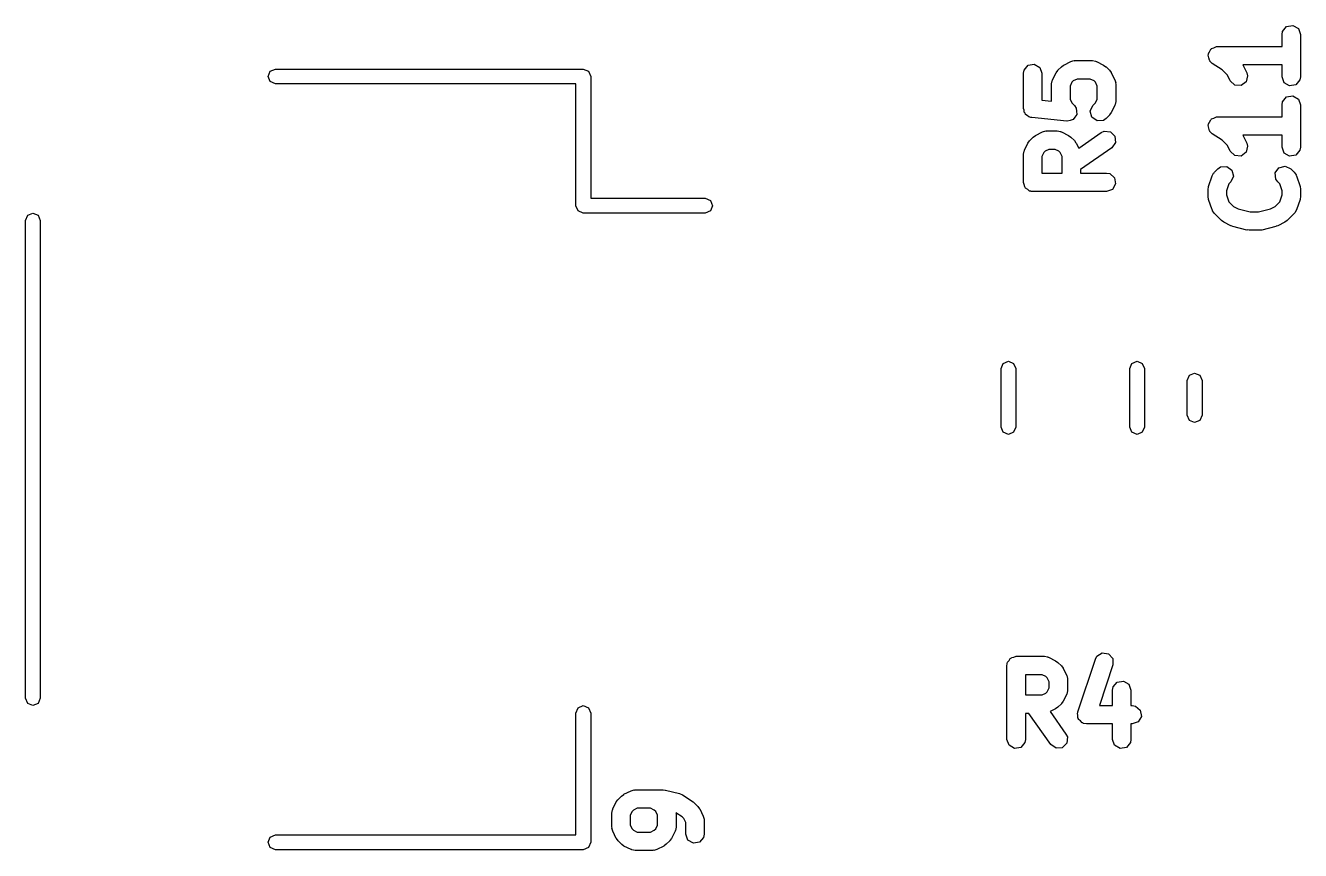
# Model space of a CAD drawing. Extents: x 83.4 to 116.6, y -116.6 to -83.4.
# Drawn here: x 84.5 to 94.85, y -96.18 to -89.48 of the extents above; entities that cross this region are included whole.
import ezdxf

# ---------------------------------------------------------------- set-up
doc = ezdxf.new("R2010")
doc.units = 0
doc.layers.add('BLACK', color=7, linetype='CONTINUOUS')

msp = doc.modelspace()

# ---------------------------------------------------------------- linework, layer by layer
at = {"layer": 'BLACK', "linetype": 'CONTINUOUS'}
for p, q in [((94.6996, -89.5502), (94.7041, -89.5246)), ((94.6996, -89.6466), (94.6996, -89.5502)), ((94.7041, -89.5246), (94.7371, -89.4853)), ((94.7371, -89.4853), (94.7876, -89.4764)), ((94.7876, -89.4764), (94.8321, -89.502)), ((94.8321, -89.502), (94.8496, -89.5502)), ((94.8496, -89.5502), (94.8496, -89.8931)), ((94.1116, -89.6898), (94.1204, -89.6698)), ((94.1204, -89.6698), (94.1242, -89.6679)), ((94.1242, -89.6679), (94.1264, -89.6642)), ((94.1264, -89.6642), (94.1468, -89.6567)), ((94.1468, -89.6567), (94.1664, -89.6471)), ((94.1664, -89.6471), (94.1705, -89.6481)), ((94.1705, -89.6481), (94.1746, -89.6466)), ((94.1746, -89.6466), (94.6996, -89.6466)), ((92.9268, -89.7974), (92.9839, -89.7689)), ((92.9839, -89.7689), (93.0089, -89.7614)), ((93.0089, -89.7614), (93.0132, -89.7625)), ((93.0132, -89.7625), (93.0175, -89.7609)), ((93.0175, -89.7609), (93.1603, -89.7609)), ((93.1603, -89.7609), (93.186, -89.7655)), ((93.186, -89.7655), (93.1894, -89.7683)), ((93.1894, -89.7683), (93.1939, -89.7689)), ((93.1939, -89.7689), (93.251, -89.7974)), ((94.0998, -89.7168), (94.1015, -89.7129)), ((94.1059, -89.7377), (94.0998, -89.7168)), ((94.1007, -89.7086), (94.1116, -89.6898)), ((94.1015, -89.7129), (94.1007, -89.7086)), ((94.1096, -89.7591), (94.1059, -89.7377)), ((94.1129, -89.7619), (94.1096, -89.7591)), ((94.1142, -89.7661), (94.1129, -89.7619)), ((94.133, -89.784), (94.1142, -89.7661)), ((86.465, -89.89), (86.4826, -89.8476)), ((86.4826, -89.8476), (86.525, -89.83)), ((86.525, -89.83), (89.025, -89.83)), ((89.025, -89.83), (89.0674, -89.8476)), ((89.0674, -89.8476), (89.085, -89.89)), ((92.5996, -89.8645), (92.6041, -89.8389)), ((92.5996, -90.1502), (92.5996, -89.8645)), ((92.6041, -89.8389), (92.6371, -89.7996)), ((92.6371, -89.7996), (92.6876, -89.7906)), ((92.6876, -89.7906), (92.7321, -89.8163)), ((92.7321, -89.8163), (92.7496, -89.8645)), ((92.7496, -89.8645), (92.7496, -90.0823)), ((92.8361, -89.9167), (92.8647, -89.8595)), ((92.8647, -89.8595), (92.878, -89.8415)), ((92.878, -89.8415), (92.8787, -89.84)), ((92.8787, -89.84), (92.9073, -89.8115)), ((92.9073, -89.8115), (92.9256, -89.7986)), ((92.9256, -89.7986), (92.9268, -89.7974)), ((93.251, -89.7974), (93.269, -89.8108)), ((93.269, -89.8108), (93.2705, -89.8115)), ((93.2705, -89.8115), (93.2991, -89.84)), ((93.2991, -89.84), (93.3119, -89.8584)), ((93.3119, -89.8584), (93.3131, -89.8595)), ((93.3131, -89.8595), (93.3417, -89.9167)), ((94.2125, -89.8371), (94.133, -89.784)), ((94.2558, -89.8804), (94.2125, -89.8371)), ((94.6996, -89.7966), (94.3801, -89.7966)), ((94.3801, -89.7966), (94.3833, -89.8013)), ((94.3833, -89.8013), (94.3845, -89.8024)), ((94.3845, -89.8024), (94.4131, -89.8595)), ((94.4131, -89.8595), (94.4205, -89.8845)), ((94.6996, -89.8931), (94.6996, -89.7966)), ((86.4826, -89.9324), (86.465, -89.89)), ((86.525, -89.95), (86.4826, -89.9324)), ((88.965, -89.95), (86.525, -89.95)), ((88.965, -90.94), (88.965, -89.95)), ((89.085, -89.89), (89.085, -90.88)), ((92.8282, -89.9502), (92.8327, -89.9246)), ((92.8282, -90.0902), (92.8282, -89.9502)), ((92.8327, -89.9246), (92.8356, -89.9211)), ((92.8356, -89.9211), (92.8361, -89.9167)), ((92.9934, -89.9375), (92.9782, -89.9679)), ((92.9782, -89.9679), (92.9782, -90.0754)), ((93.0047, -89.9261), (92.9934, -89.9375)), ((93.0352, -89.9109), (93.0047, -89.9261)), ((93.1426, -89.9109), (93.0352, -89.9109)), ((93.173, -89.9261), (93.1426, -89.9109)), ((93.1844, -89.9375), (93.173, -89.9261)), ((93.1996, -89.9679), (93.1844, -89.9375)), ((93.1996, -90.0754), (93.1996, -89.9679)), ((93.3417, -89.9167), (93.3491, -89.9416)), ((93.3491, -89.9416), (93.3481, -89.946)), ((93.3481, -89.946), (93.3496, -89.9502)), ((93.3496, -89.9502), (93.3496, -90.0931)), ((94.2789, -89.9266), (94.2558, -89.8804)), ((94.3162, -89.9619), (94.2789, -89.9266)), ((94.3674, -89.965), (94.3162, -89.9619)), ((94.4086, -89.9344), (94.3674, -89.965)), ((94.4205, -89.8845), (94.4086, -89.9344)), ((94.7171, -89.9413), (94.6996, -89.8931)), ((94.7616, -89.9669), (94.7171, -89.9413)), ((94.8121, -89.958), (94.7616, -89.9669)), ((94.8451, -89.9187), (94.8121, -89.958)), ((94.8496, -89.8931), (94.8451, -89.9187)), ((92.7496, -90.0823), (92.8282, -90.0902)), ((92.9782, -90.0754), (92.9934, -90.1058)), ((93.1844, -90.1058), (93.1996, -90.0754)), ((94.7041, -90.096), (94.7371, -90.0567)), ((94.7371, -90.0567), (94.7876, -90.0478)), ((94.7876, -90.0478), (94.8321, -90.0734)), ((94.8321, -90.0734), (94.8496, -90.1216)), ((92.605, -90.1652), (92.5996, -90.1502)), ((92.6062, -90.1811), (92.605, -90.1652)), ((92.6136, -90.1886), (92.6062, -90.1811)), ((92.9934, -90.1058), (93.0133, -90.1258)), ((93.0133, -90.1258), (93.0283, -90.1471)), ((93.0283, -90.1471), (93.0283, -90.1476)), ((93.0283, -90.1476), (93.0287, -90.1479)), ((93.0287, -90.1479), (93.0306, -90.1731)), ((93.0306, -90.1731), (93.0328, -90.1982)), ((93.1427, -90.1723), (93.1644, -90.1258)), ((93.156, -90.2218), (93.1427, -90.1723)), ((93.1644, -90.1258), (93.1844, -90.1058)), ((93.3131, -90.1838), (93.2997, -90.2018)), ((93.3417, -90.1266), (93.3131, -90.1838)), ((93.3422, -90.1222), (93.3417, -90.1266)), ((93.3451, -90.1187), (93.3422, -90.1222)), ((93.3496, -90.0931), (93.3451, -90.1187)), ((94.6996, -90.1216), (94.7041, -90.096)), ((94.6996, -90.2181), (94.6996, -90.1216)), ((94.8496, -90.1216), (94.8496, -90.4645)), ((92.6171, -90.1984), (92.6136, -90.1886)), ((92.6309, -90.2064), (92.6171, -90.1984)), ((92.6421, -90.2178), (92.6309, -90.2064)), ((92.6589, -90.2225), (92.6421, -90.2178)), ((92.6616, -90.2241), (92.6589, -90.2225)), ((92.6633, -90.2238), (92.6616, -90.2241)), ((92.6671, -90.2248), (92.6633, -90.2238)), ((92.9528, -90.2534), (92.6671, -90.2248)), ((92.9533, -90.2533), (92.9528, -90.2534)), ((92.9538, -90.2535), (92.9533, -90.2533)), ((92.9781, -90.247), (92.9538, -90.2535)), ((93.0026, -90.2408), (92.9781, -90.247)), ((93.0029, -90.2404), (93.0026, -90.2408)), ((93.0033, -90.2402), (93.0029, -90.2404)), ((93.0178, -90.2196), (93.0033, -90.2402)), ((93.0325, -90.1991), (93.0178, -90.2196)), ((93.0328, -90.1982), (93.0325, -90.1986)), ((93.0325, -90.1986), (93.0325, -90.1991)), ((93.198, -90.2512), (93.156, -90.2218)), ((93.2492, -90.2468), (93.198, -90.2512)), ((93.2705, -90.2318), (93.2492, -90.2468)), ((93.2991, -90.2033), (93.2705, -90.2318)), ((93.2997, -90.2018), (93.2991, -90.2033)), ((94.0998, -90.2882), (94.1015, -90.2843)), ((94.1059, -90.3091), (94.0998, -90.2882)), ((94.1007, -90.2801), (94.1116, -90.2612)), ((94.1015, -90.2843), (94.1007, -90.2801)), ((94.1116, -90.2612), (94.1204, -90.2413)), ((94.1204, -90.2413), (94.1242, -90.2394)), ((94.1242, -90.2394), (94.1264, -90.2356)), ((94.1264, -90.2356), (94.1468, -90.2282)), ((94.1468, -90.2282), (94.1664, -90.2185)), ((94.1664, -90.2185), (94.1705, -90.2195)), ((94.1705, -90.2195), (94.1746, -90.2181)), ((94.1746, -90.2181), (94.6996, -90.2181)), ((92.6501, -90.4115), (92.6787, -90.3829)), ((92.6787, -90.3829), (92.6971, -90.37)), ((92.6971, -90.37), (92.6982, -90.3688)), ((92.6982, -90.3688), (92.7553, -90.3403)), ((92.7553, -90.3403), (92.7803, -90.3329)), ((92.7803, -90.3329), (92.7847, -90.3339)), ((92.7847, -90.3339), (92.7889, -90.3324)), ((92.7889, -90.3324), (92.8746, -90.3324)), ((92.8746, -90.3324), (92.9002, -90.3369)), ((92.9002, -90.3369), (92.9037, -90.3398)), ((92.9037, -90.3398), (92.9081, -90.3403)), ((92.9081, -90.3403), (92.9653, -90.3688)), ((92.9653, -90.3688), (92.9833, -90.3822)), ((92.9833, -90.3822), (92.9848, -90.3829)), ((92.9848, -90.3829), (93.0133, -90.4115)), ((93.0488, -90.4738), (93.2316, -90.3459)), ((93.2316, -90.3459), (93.2552, -90.3349)), ((93.2552, -90.3349), (93.3063, -90.3394)), ((93.3063, -90.3394), (93.3426, -90.3757)), ((93.3426, -90.3757), (93.347, -90.4268)), ((94.1096, -90.3306), (94.1059, -90.3091)), ((94.1129, -90.3333), (94.1096, -90.3306)), ((94.1142, -90.3375), (94.1129, -90.3333)), ((94.133, -90.3555), (94.1142, -90.3375)), ((94.2125, -90.4085), (94.133, -90.3555)), ((94.6996, -90.3681), (94.3801, -90.3681)), ((94.3801, -90.3681), (94.3833, -90.3727)), ((94.3833, -90.3727), (94.3845, -90.3738)), ((94.3845, -90.3738), (94.4131, -90.431)), ((94.6996, -90.4645), (94.6996, -90.3681)), ((92.5996, -90.5216), (92.6041, -90.496)), ((92.6041, -90.496), (92.607, -90.4926)), ((92.607, -90.4926), (92.6075, -90.4881)), ((92.6075, -90.4881), (92.6361, -90.431)), ((92.6361, -90.431), (92.6494, -90.413)), ((92.6494, -90.413), (92.6501, -90.4115)), ((92.7762, -90.4976), (92.7648, -90.5089)), ((92.8066, -90.4824), (92.7762, -90.4976)), ((92.8569, -90.4824), (92.8066, -90.4824)), ((92.8873, -90.4976), (92.8569, -90.4824)), ((92.8987, -90.5089), (92.8873, -90.4976)), ((93.0133, -90.4115), (93.0262, -90.4298)), ((93.0262, -90.4298), (93.0274, -90.431)), ((93.0274, -90.431), (93.0488, -90.4738)), ((93.3176, -90.4688), (93.0639, -90.6464)), ((93.347, -90.4268), (93.3176, -90.4688)), ((94.2558, -90.4518), (94.2125, -90.4085)), ((94.2789, -90.498), (94.2558, -90.4518)), ((94.3162, -90.5333), (94.2789, -90.498)), ((94.4205, -90.4559), (94.4086, -90.5058)), ((94.4131, -90.431), (94.4205, -90.4559)), ((94.7171, -90.5127), (94.6996, -90.4645)), ((94.8451, -90.4902), (94.8121, -90.5295)), ((94.8496, -90.4645), (94.8451, -90.4902)), ((92.5996, -90.7502), (92.5996, -90.5216)), ((92.7648, -90.5089), (92.7496, -90.5394)), ((92.7496, -90.5394), (92.7496, -90.6752)), ((92.9139, -90.5394), (92.8987, -90.5089)), ((92.9139, -90.6752), (92.9139, -90.5394)), ((94.3674, -90.5364), (94.3162, -90.5333)), ((94.4086, -90.5058), (94.3674, -90.5364)), ((94.7616, -90.5384), (94.7171, -90.5127)), ((94.8121, -90.5295), (94.7616, -90.5384)), ((92.7496, -90.6752), (92.9139, -90.6752)), ((93.0639, -90.6464), (93.0639, -90.6752)), ((93.0639, -90.6752), (93.2746, -90.6752)), ((93.2746, -90.6752), (93.3002, -90.6797)), ((93.3002, -90.6797), (93.3396, -90.7127)), ((94.1034, -90.7836), (94.132, -90.6979)), ((94.132, -90.6979), (94.1444, -90.675)), ((94.1444, -90.675), (94.1482, -90.6727)), ((94.1482, -90.6727), (94.1501, -90.6686)), ((94.1501, -90.6686), (94.1787, -90.64)), ((94.1787, -90.64), (94.2, -90.6251)), ((94.2, -90.6251), (94.2512, -90.6206)), ((94.2512, -90.6206), (94.2932, -90.6501)), ((94.3065, -90.6996), (94.2848, -90.7461)), ((94.2932, -90.6501), (94.3065, -90.6996)), ((94.645, -90.6737), (94.6744, -90.6316)), ((94.6495, -90.7248), (94.645, -90.6737)), ((94.6744, -90.6316), (94.724, -90.6184)), ((94.724, -90.6184), (94.7705, -90.64)), ((94.7705, -90.64), (94.7991, -90.6686)), ((94.7991, -90.6686), (94.814, -90.6899)), ((94.814, -90.6899), (94.8144, -90.6944)), ((94.8144, -90.6944), (94.8172, -90.6979)), ((94.8172, -90.6979), (94.8457, -90.7836)), ((92.6063, -90.7685), (92.5996, -90.7502)), ((92.6096, -90.7877), (92.6063, -90.7685)), ((92.6148, -90.7921), (92.6096, -90.7877)), ((92.6171, -90.7984), (92.6148, -90.7921)), ((92.634, -90.8082), (92.6171, -90.7984)), ((92.6489, -90.8207), (92.634, -90.8082)), ((93.3228, -90.8077), (93.2746, -90.8252)), ((93.3485, -90.7632), (93.3228, -90.8077)), ((93.3396, -90.7127), (93.3485, -90.7632)), ((94.0996, -90.8074), (94.1035, -90.7853)), ((94.0996, -90.8645), (94.0996, -90.8074)), ((94.1035, -90.7853), (94.1034, -90.7836)), ((94.2687, -90.7622), (94.2496, -90.8195)), ((94.2848, -90.7461), (94.2687, -90.7622)), ((94.6644, -90.7461), (94.6495, -90.7248)), ((94.6805, -90.7622), (94.6644, -90.7461)), ((94.6996, -90.8195), (94.6805, -90.7622)), ((94.8457, -90.7836), (94.849, -90.8058)), ((94.849, -90.8058), (94.8496, -90.8074)), ((94.8496, -90.8074), (94.8496, -90.8645)), ((89.085, -90.88), (90.015, -90.88)), ((90.015, -90.88), (90.0574, -90.8976)), ((90.0574, -90.8976), (90.075, -90.94)), ((92.6587, -90.8224), (92.6489, -90.8207)), ((92.6616, -90.8241), (92.6587, -90.8224)), ((92.6649, -90.8235), (92.6616, -90.8241)), ((92.6746, -90.8252), (92.6649, -90.8235)), ((93.2746, -90.8252), (92.6746, -90.8252)), ((94.1002, -90.866), (94.0996, -90.8645)), ((94.1034, -90.8882), (94.1002, -90.866)), ((94.132, -90.9739), (94.1034, -90.8882)), ((94.2496, -90.8195), (94.2496, -90.8523)), ((94.2496, -90.8523), (94.2687, -90.9097)), ((94.2687, -90.9097), (94.3047, -90.9457)), ((94.6445, -90.9457), (94.6805, -90.9097)), ((94.6805, -90.9097), (94.6996, -90.8523)), ((94.6996, -90.8523), (94.6996, -90.8195)), ((94.8457, -90.8882), (94.8172, -90.9739)), ((94.8496, -90.8645), (94.8457, -90.8866)), ((94.8457, -90.8866), (94.8457, -90.8882)), ((84.5126, -91.0176), (84.555, -91)), ((84.555, -91), (84.5974, -91.0176)), ((88.9826, -90.9824), (88.965, -90.94)), ((89.025, -91), (88.9826, -90.9824)), ((90.015, -91), (89.025, -91)), ((90.0574, -90.9824), (90.015, -91)), ((90.075, -90.94), (90.0574, -90.9824)), ((94.1348, -90.9774), (94.132, -90.9739)), ((94.1352, -90.9819), (94.1348, -90.9774)), ((94.1501, -91.0033), (94.1352, -90.9819)), ((94.2073, -91.0604), (94.1501, -91.0033)), ((94.3047, -90.9457), (94.3436, -90.9652)), ((94.3436, -90.9652), (94.441, -90.9895)), ((94.441, -90.9895), (94.5082, -90.9895)), ((94.5082, -90.9895), (94.6056, -90.9652)), ((94.6056, -90.9652), (94.6445, -90.9457)), ((94.7991, -91.0033), (94.7419, -91.0604)), ((94.801, -90.9992), (94.7991, -91.0033)), ((94.8048, -90.9968), (94.801, -90.9992)), ((94.8172, -90.9739), (94.8048, -90.9968)), ((84.495, -91.06), (84.5126, -91.0176)), ((84.495, -94.94), (84.495, -91.06)), ((84.5974, -91.0176), (84.615, -91.06)), ((84.615, -91.06), (84.615, -94.94)), ((94.2088, -91.0611), (94.2073, -91.0604)), ((94.2268, -91.0744), (94.2088, -91.0611)), ((94.2839, -91.103), (94.2268, -91.0744)), ((94.2874, -91.1034), (94.2839, -91.103)), ((94.2993, -91.1087), (94.2874, -91.1034)), ((94.4136, -91.1373), (94.2993, -91.1087)), ((94.6499, -91.1087), (94.5356, -91.1373)), ((94.6529, -91.1067), (94.6499, -91.1087)), ((94.6653, -91.103), (94.6529, -91.1067)), ((94.7224, -91.0744), (94.6653, -91.103)), ((94.7236, -91.0733), (94.7224, -91.0744)), ((94.7419, -91.0604), (94.7236, -91.0733)), ((94.417, -91.1369), (94.4136, -91.1373)), ((94.4317, -91.1395), (94.417, -91.1369)), ((94.5175, -91.1395), (94.4317, -91.1395)), ((94.5207, -91.1383), (94.5175, -91.1395)), ((94.5356, -91.1373), (94.5207, -91.1383)), ((92.4175, -92.2627), (92.4351, -92.2203)), ((92.4351, -92.2203), (92.4775, -92.2027)), ((92.4775, -92.2027), (92.5199, -92.2203)), ((92.5199, -92.2203), (92.5375, -92.2627)), ((93.4625, -92.2627), (93.4801, -92.2203)), ((93.4801, -92.2203), (93.5225, -92.2027)), ((93.5225, -92.2027), (93.5649, -92.2203)), ((93.5649, -92.2203), (93.5825, -92.2627)), ((92.4175, -92.7373), (92.4175, -92.2627)), ((92.5375, -92.2627), (92.5375, -92.7373)), ((93.4625, -92.7373), (93.4625, -92.2627)), ((93.5825, -92.2627), (93.5825, -92.7373)), ((93.93, -92.3594), (93.9476, -92.317)), ((93.93, -92.6406), (93.93, -92.3594)), ((93.9476, -92.317), (93.99, -92.2994)), ((93.99, -92.2994), (94.0324, -92.317)), ((94.0324, -92.317), (94.05, -92.3594)), ((94.05, -92.3594), (94.05, -92.6406)), ((93.9476, -92.683), (93.93, -92.6406)), ((94.05, -92.6406), (94.0324, -92.683)), ((92.4351, -92.7797), (92.4175, -92.7373)), ((92.5375, -92.7373), (92.5199, -92.7797)), ((93.4801, -92.7797), (93.4625, -92.7373)), ((93.5825, -92.7373), (93.5649, -92.7797)), ((93.99, -92.7006), (93.9476, -92.683)), ((94.0324, -92.683), (93.99, -92.7006)), ((92.4775, -92.7973), (92.4351, -92.7797)), ((92.5199, -92.7797), (92.4775, -92.7973)), ((93.5225, -92.7973), (93.4801, -92.7797)), ((93.5649, -92.7797), (93.5225, -92.7973)), ((92.4703, -94.6483), (92.4828, -94.6333)), ((92.4828, -94.6333), (92.4925, -94.6165)), ((92.4925, -94.6165), (92.4989, -94.6141)), ((92.4989, -94.6141), (92.5032, -94.609)), ((92.5032, -94.609), (92.5224, -94.6056)), ((92.5224, -94.6056), (92.5407, -94.5989)), ((92.5407, -94.5989), (92.7693, -94.5989)), ((92.7693, -94.5989), (92.795, -94.6034)), ((92.795, -94.6034), (92.7984, -94.6063)), ((92.7984, -94.6063), (92.8029, -94.6068)), ((92.8029, -94.6068), (92.86, -94.6354)), ((92.86, -94.6354), (92.878, -94.6488)), ((93.041, -95.0502), (93.1839, -94.6216)), ((93.1839, -94.6216), (93.1963, -94.5987)), ((93.1963, -94.5987), (93.24, -94.5719)), ((93.24, -94.5719), (93.2907, -94.5794)), ((93.2907, -94.5794), (93.3248, -94.6178)), ((93.3248, -94.6178), (93.3262, -94.6691)), ((92.4657, -94.6739), (92.4675, -94.6642)), ((92.4657, -95.2739), (92.4657, -94.6739)), ((92.4669, -94.6609), (92.4685, -94.658)), ((92.4675, -94.6642), (92.4669, -94.6609)), ((92.4685, -94.658), (92.4703, -94.6483)), ((92.878, -94.6488), (92.8795, -94.6494)), ((92.8795, -94.6494), (92.9081, -94.678)), ((92.9081, -94.678), (92.9209, -94.6964)), ((92.9209, -94.6964), (92.9221, -94.6975)), ((92.9221, -94.6975), (92.9507, -94.7546)), ((93.3262, -94.6691), (93.2162, -94.9989)), ((92.6157, -94.7489), (92.6157, -94.9132)), ((92.7516, -94.7489), (92.6157, -94.7489)), ((92.782, -94.7641), (92.7516, -94.7489)), ((92.7934, -94.7755), (92.782, -94.7641)), ((92.8086, -94.8059), (92.7934, -94.7755)), ((92.8086, -94.8562), (92.8086, -94.8059)), ((92.9507, -94.7546), (92.9581, -94.7796)), ((92.9581, -94.7796), (92.9571, -94.784)), ((92.9571, -94.784), (92.9586, -94.7882)), ((92.9586, -94.7882), (92.9586, -94.8739)), ((93.3274, -94.8483), (93.3604, -94.809)), ((93.3604, -94.809), (93.4109, -94.8)), ((93.4109, -94.8), (93.4553, -94.8257)), ((93.4553, -94.8257), (93.4729, -94.8739)), ((84.5126, -94.9824), (84.495, -94.94)), ((84.615, -94.94), (84.5974, -94.9824)), ((92.6157, -94.9132), (92.7516, -94.9132)), ((92.7516, -94.9132), (92.782, -94.898)), ((92.782, -94.898), (92.7934, -94.8866)), ((92.7934, -94.8866), (92.8086, -94.8562)), ((92.9507, -94.9074), (92.9221, -94.9646)), ((92.9512, -94.903), (92.9507, -94.9074)), ((92.9541, -94.8996), (92.9512, -94.903)), ((92.9586, -94.8739), (92.9541, -94.8996)), ((93.3229, -94.8739), (93.3274, -94.8483)), ((93.3229, -94.9989), (93.3229, -94.8739)), ((93.4729, -94.8739), (93.4729, -94.9989)), ((84.555, -95), (84.5126, -94.9824)), ((84.5974, -94.9824), (84.555, -95)), ((88.965, -95.06), (88.9826, -95.0176)), ((88.9826, -95.0176), (89.025, -95)), ((89.025, -95), (89.0674, -95.0176)), ((89.0674, -95.0176), (89.085, -95.06)), ((92.86, -95.0267), (92.8171, -95.0481)), ((92.8171, -95.0481), (92.945, -95.2309)), ((92.8611, -95.0255), (92.86, -95.0267)), ((92.8795, -95.0127), (92.8611, -95.0255)), ((92.9081, -94.9841), (92.8795, -95.0127)), ((92.9088, -94.9826), (92.9081, -94.9841)), ((92.9221, -94.9646), (92.9088, -94.9826)), ((93.0412, -95.0559), (93.041, -95.0502)), ((93.2162, -94.9989), (93.3229, -94.9989)), ((93.4729, -94.9989), (93.4836, -94.9989)), ((93.4836, -94.9989), (93.5093, -95.0034)), ((93.5093, -95.0034), (93.5486, -95.0364)), ((93.5486, -95.0364), (93.5575, -95.0869)), ((88.965, -96.05), (88.965, -95.06)), ((89.085, -95.06), (89.085, -96.11)), ((92.6446, -95.0632), (92.6157, -95.0632)), ((92.6157, -95.0632), (92.6157, -95.2739)), ((92.8222, -95.3169), (92.6446, -95.0632)), ((93.0383, -95.0609), (93.0412, -95.0559)), ((93.0419, -95.081), (93.0383, -95.0609)), ((93.0424, -95.1015), (93.0419, -95.081)), ((93.0462, -95.1058), (93.0424, -95.1015)), ((93.0472, -95.1114), (93.0462, -95.1058)), ((93.0629, -95.1246), (93.0472, -95.1114)), ((93.0765, -95.1399), (93.0629, -95.1246)), ((93.0821, -95.1407), (93.0765, -95.1399)), ((93.0865, -95.1444), (93.0821, -95.1407)), ((93.1122, -95.1489), (93.0865, -95.1444)), ((93.3229, -95.1489), (93.1122, -95.1489)), ((93.3229, -95.2739), (93.3229, -95.1489)), ((93.4836, -95.1489), (93.4729, -95.1489)), ((93.4729, -95.1489), (93.4729, -95.2739)), ((93.5318, -95.1314), (93.4836, -95.1489)), ((93.5575, -95.0869), (93.5318, -95.1314)), ((92.945, -95.2309), (92.956, -95.2545)), ((92.956, -95.2545), (92.9516, -95.3056)), ((92.4833, -95.3221), (92.4657, -95.2739)), ((92.5277, -95.3478), (92.4833, -95.3221)), ((92.5782, -95.3389), (92.5277, -95.3478)), ((92.6112, -95.2996), (92.5782, -95.3389)), ((92.6157, -95.2739), (92.6112, -95.2996)), ((92.8642, -95.3463), (92.8222, -95.3169)), ((92.9153, -95.3419), (92.8642, -95.3463)), ((92.9516, -95.3056), (92.9153, -95.3419)), ((93.3404, -95.3221), (93.3229, -95.2739)), ((93.3849, -95.3478), (93.3404, -95.3221)), ((93.4354, -95.3389), (93.3849, -95.3478)), ((93.4684, -95.2996), (93.4354, -95.3389)), ((93.4729, -95.2739), (93.4684, -95.2996)), ((89.2933, -95.7822), (89.3067, -95.7642)), ((89.3067, -95.7642), (89.3074, -95.7628)), ((89.3074, -95.7628), (89.336, -95.7342)), ((89.336, -95.7342), (89.3543, -95.7213)), ((89.3543, -95.7213), (89.3554, -95.7201)), ((89.3554, -95.7201), (89.4126, -95.6916)), ((89.4126, -95.6916), (89.4376, -95.6841)), ((89.4376, -95.6841), (89.4419, -95.6852)), ((89.4419, -95.6852), (89.4461, -95.6836)), ((89.4461, -95.6836), (89.6747, -95.6836)), ((89.6747, -95.6836), (89.6894, -95.6862)), ((89.6894, -95.6862), (89.6929, -95.6859)), ((89.6929, -95.6859), (89.8072, -95.7145)), ((89.8072, -95.7145), (89.8302, -95.7247)), ((89.8302, -95.7247), (89.8306, -95.7248)), ((89.8306, -95.7248), (89.9163, -95.782)), ((89.2568, -95.8729), (89.2614, -95.8473)), ((89.2568, -95.9872), (89.2568, -95.8729)), ((89.2614, -95.8473), (89.2642, -95.8438)), ((89.2642, -95.8438), (89.2648, -95.8394)), ((89.2648, -95.8394), (89.2933, -95.7822)), ((89.4221, -95.8602), (89.4068, -95.8906)), ((89.4334, -95.8489), (89.4221, -95.8602)), ((89.4638, -95.8336), (89.4334, -95.8489)), ((89.5713, -95.8336), (89.4638, -95.8336)), ((89.6017, -95.8489), (89.5713, -95.8336)), ((89.6131, -95.8602), (89.6017, -95.8489)), ((89.6283, -95.8906), (89.6131, -95.8602)), ((89.8269, -95.9026), (89.777, -95.8693)), ((89.777, -95.8693), (89.7783, -95.8729)), ((89.7783, -95.8729), (89.7783, -95.9872)), ((89.9163, -95.782), (89.9246, -95.7898)), ((89.9246, -95.7898), (89.9277, -95.7913)), ((89.9277, -95.7913), (89.9563, -95.8199)), ((89.9563, -95.8199), (89.9692, -95.8383)), ((89.9692, -95.8383), (89.9704, -95.8394)), ((89.9704, -95.8394), (89.9989, -95.8965)), ((89.4068, -95.8906), (89.4068, -95.9695)), ((89.4068, -95.9695), (89.4221, -95.9999)), ((89.6131, -95.9999), (89.6283, -95.9695)), ((89.6283, -95.9695), (89.6283, -95.8906)), ((89.8416, -95.9174), (89.8269, -95.9026)), ((89.8568, -95.9478), (89.8416, -95.9174)), ((89.8568, -96.0444), (89.8568, -95.9478)), ((89.9989, -95.8965), (90.0064, -95.9215)), ((90.0064, -95.9215), (90.0053, -95.9259)), ((90.0053, -95.9259), (90.0068, -95.9301)), ((90.0068, -95.9301), (90.0068, -96.0444)), ((86.465, -96.11), (86.4826, -96.0676)), ((86.4826, -96.0676), (86.525, -96.05)), ((86.525, -96.05), (88.965, -96.05)), ((89.2584, -95.9914), (89.2568, -95.9872)), ((89.2573, -95.9958), (89.2584, -95.9914)), ((89.2648, -96.0208), (89.2573, -95.9958)), ((89.2933, -96.0779), (89.2648, -96.0208)), ((89.2945, -96.079), (89.2933, -96.0779)), ((89.3074, -96.0974), (89.2945, -96.079)), ((89.4221, -95.9999), (89.4334, -96.0113)), ((89.4334, -96.0113), (89.4638, -96.0265)), ((89.4638, -96.0265), (89.5713, -96.0265)), ((89.5713, -96.0265), (89.6017, -96.0113)), ((89.6017, -96.0113), (89.6131, -95.9999)), ((89.7418, -96.0779), (89.7284, -96.0959)), ((89.7704, -96.0208), (89.7418, -96.0779)), ((89.7709, -96.0163), (89.7704, -96.0208)), ((89.7737, -96.0129), (89.7709, -96.0163)), ((89.7783, -95.9872), (89.7737, -96.0129)), ((89.8744, -96.0926), (89.8568, -96.0444)), ((90.0023, -96.07), (89.9693, -96.1093)), ((90.0068, -96.0444), (90.0023, -96.07)), ((86.4826, -96.1524), (86.465, -96.11)), ((86.525, -96.17), (86.4826, -96.1524)), ((89.025, -96.17), (86.525, -96.17)), ((89.0674, -96.1524), (89.025, -96.17)), ((89.085, -96.11), (89.0674, -96.1524)), ((89.336, -96.126), (89.3074, -96.0974)), ((89.3374, -96.1267), (89.336, -96.126)), ((89.3554, -96.14), (89.3374, -96.1267)), ((89.4126, -96.1686), (89.3554, -96.14)), ((89.417, -96.1691), (89.4126, -96.1686)), ((89.4205, -96.172), (89.417, -96.1691)), ((89.4461, -96.1765), (89.4205, -96.172)), ((89.589, -96.1765), (89.4461, -96.1765)), ((89.5932, -96.175), (89.589, -96.1765)), ((89.5976, -96.176), (89.5932, -96.175)), ((89.6225, -96.1686), (89.5976, -96.176)), ((89.6797, -96.14), (89.6225, -96.1686)), ((89.6808, -96.1388), (89.6797, -96.14)), ((89.6992, -96.126), (89.6808, -96.1388)), ((89.7277, -96.0974), (89.6992, -96.126)), ((89.7284, -96.0959), (89.7277, -96.0974)), ((89.9188, -96.1182), (89.8744, -96.0926)), ((89.9693, -96.1093), (89.9188, -96.1182))]:
    msp.add_line(p, q, dxfattribs=at)

doc.saveas('drawing.dxf')
